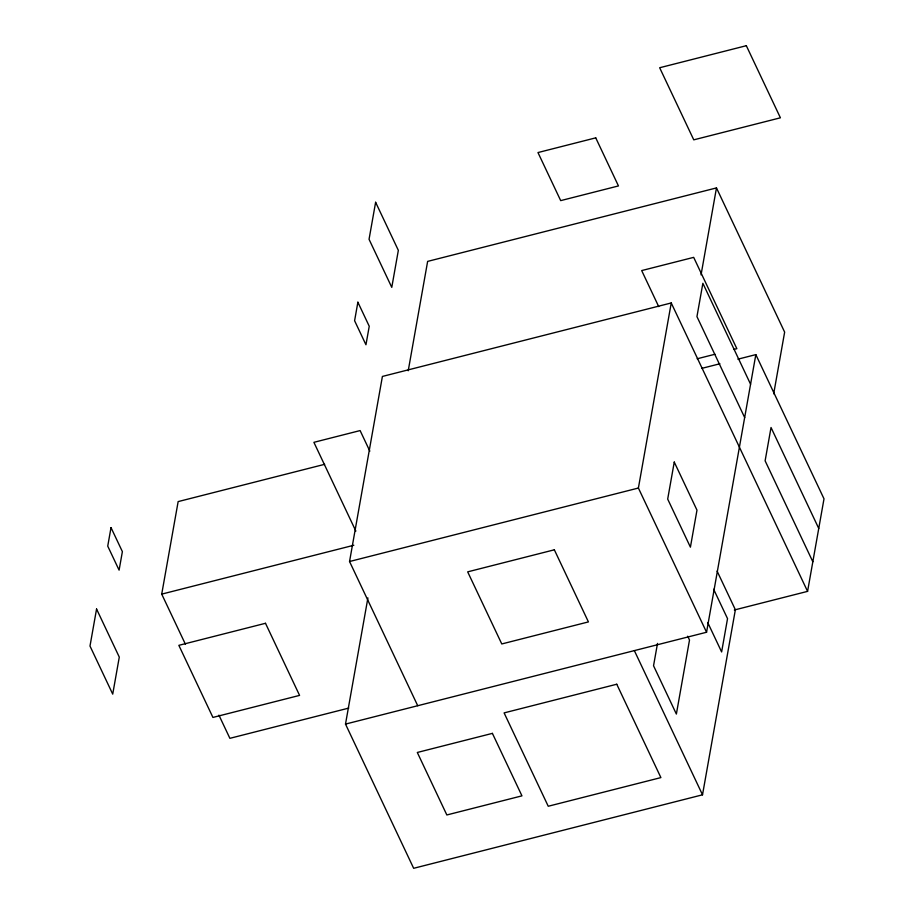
<?xml version="1.0" encoding="UTF-8"?>
<svg xmlns="http://www.w3.org/2000/svg" width="914" height="914" viewBox="0 0 914 914"><rect width="100%" height="100%" fill="white"/><g stroke="black" fill="none" stroke-linecap="round" stroke-linejoin="round"><path stroke-width="1.37" d="M185.462 644.336L161.721 594.123L178.15 501.592L324.641 464.323M417.721 705.722L349.548 561.516L382.406 376.442L671.242 302.957L807.576 591.369L734.33 610.004M717.102 571.113L735.37 609.741L702.512 794.814L413.665 868.3L345.503 724.094L367.908 597.905M408.227 370.764L427.638 261.393L716.473 187.918L784.646 332.113L773.69 393.808M345.503 724.094L706.556 632.248L638.395 488.042L671.242 302.957M701.049 274.851L716.473 187.918M657.509 643.41L653.544 665.758L676.371 714.051L689.51 640.029L687.705 636.213M706.556 632.248L755.832 354.621L737.872 359.191M807.576 591.369L824.005 498.827L755.832 354.621M697.176 358.779L714.965 354.255M734.113 349.377L736.855 348.68L693.68 257.36L641.685 270.578L658.708 306.601M701.941 368.331L719.901 363.761M161.721 594.123L353.821 545.258M349.548 561.516L638.395 488.042M348.737 708.099L229.882 738.329L218.937 715.159M750.577 384.234L702.866 283.294L696.948 316.61L744.67 417.549M818.75 528.441L771.028 427.501L765.121 460.816L812.832 561.756M713.64 589.244L727.533 618.629L721.626 651.945L707.733 622.56M634.35 650.619L702.512 794.814M369.839 451.15L360.116 430.574L313.902 442.33L355.854 531.091M96.564 609.032L89.995 646.049L112.719 694.126L119.288 657.109L96.564 609.032M111.017 527.607L107.738 546.115L119.094 570.142L122.385 551.633L111.017 527.607M357.877 302.214L354.598 320.723L365.954 344.761L369.245 326.252L357.877 302.214M375.62 202.28L369.05 239.297L391.775 287.362L398.344 250.345L375.62 202.28M674.258 462.073L667.688 499.09L690.413 547.155L696.982 510.149L674.258 462.073M746.327 45.7L659.668 67.739L693.76 139.842L780.407 117.803L746.327 45.7M595.745 137.854L537.969 152.558L560.693 200.623L618.458 185.93L595.745 137.854M265.494 623.291L178.847 645.33L212.928 717.433L299.575 695.394L265.494 623.291M554.341 549.805L467.682 571.856L501.775 643.959L588.422 621.908L554.341 549.805M616.756 684.232L504.105 712.897L548.24 806.251L660.891 777.597L616.756 684.232M492.406 733.371L417.31 752.473L446.843 814.968L521.951 795.854L492.406 733.371"/></g></svg>
